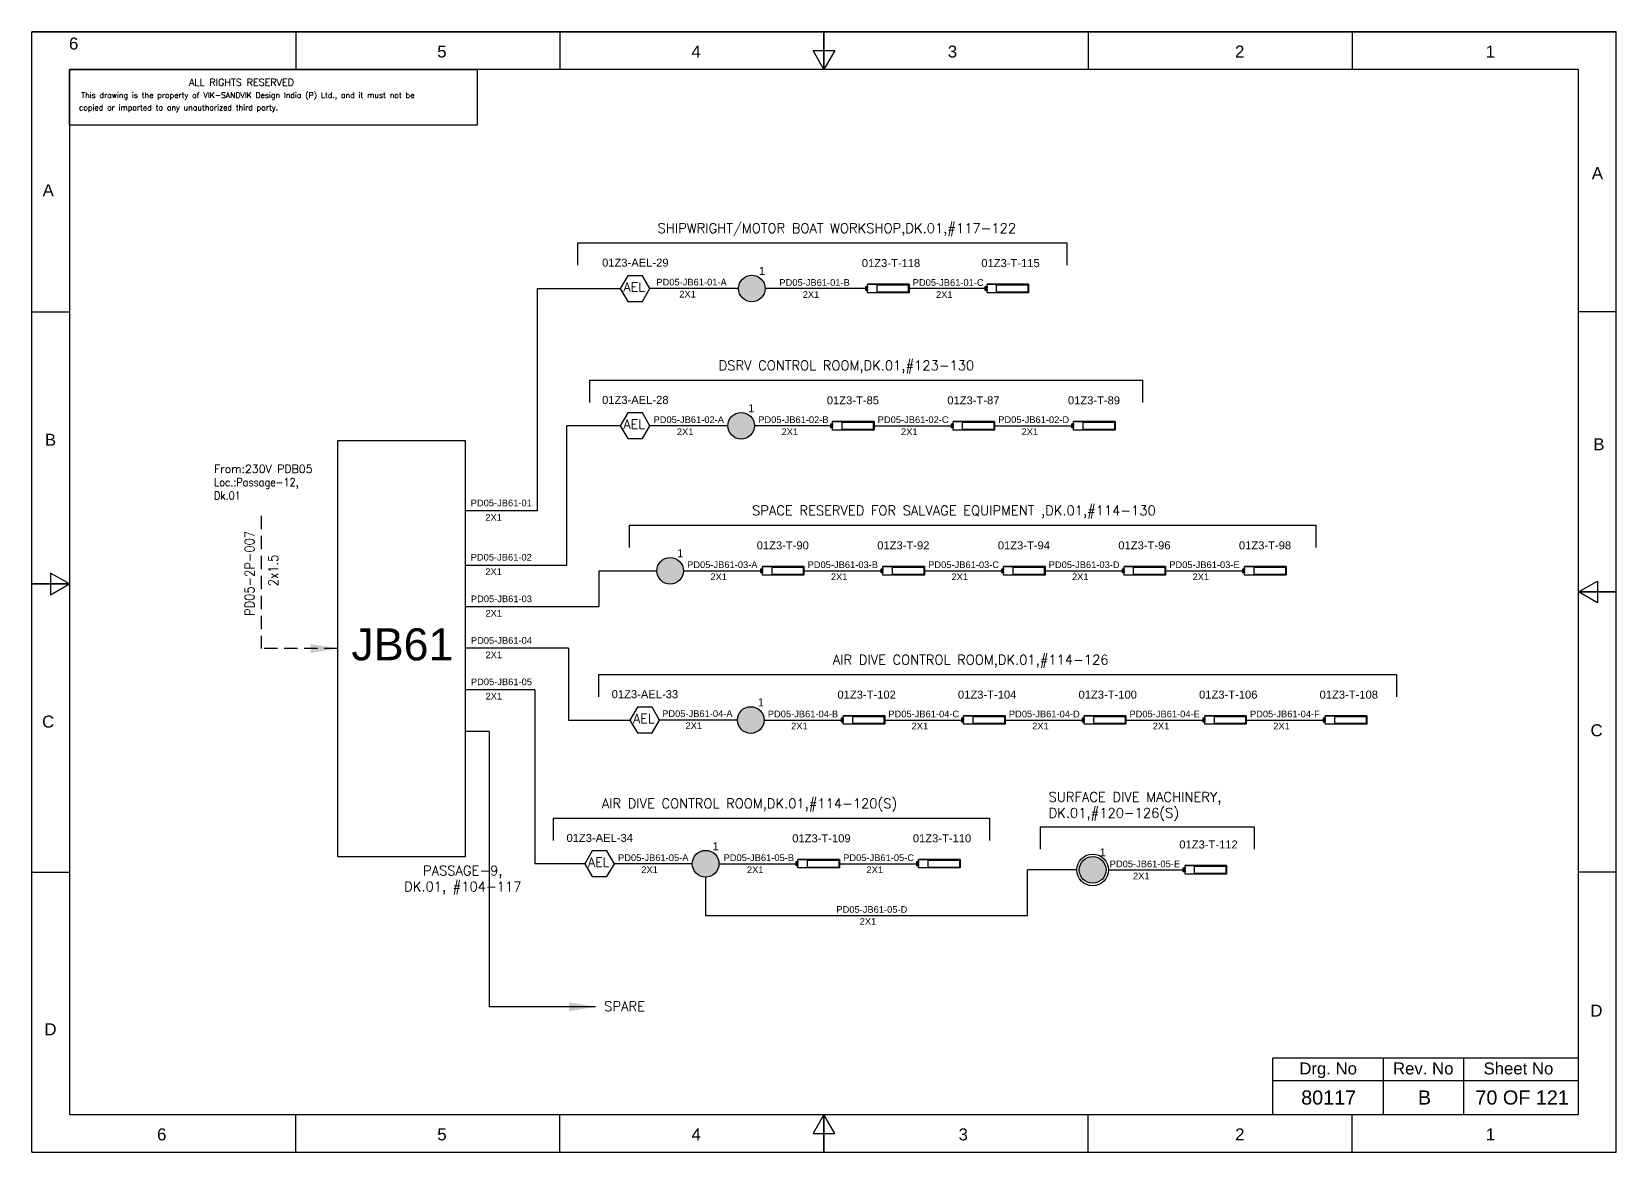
# Model space of a CAD drawing. Header units: inches. Extents: x -3311 to 1429, y -713 to 2436.
# Drawn here: x -1330.5 to -1033.5, y 659.9 to 870 of the extents above; entities that cross this region are included whole.
import ezdxf
from ezdxf.enums import TextEntityAlignment as Align

# ---------------------------------------------------------------- set-up
doc = ezdxf.new("R2010")
doc.units = ezdxf.units.IN
doc.linetypes.add('HIDDEN', pattern=[0.375, 0.25, -0.125])
doc.linetypes.add('SOLID', pattern=[0])
for name, color, linetype, lineweight in [('ELEC_TXT-025', 1, 'Continuous', 25), ('HEL-025', 1, 'Continuous', 25), ('HEL-035', 2, 'Continuous', 35)]:
    doc.layers.add(name, color=color, linetype=linetype, lineweight=lineweight)
doc.layers.add('LINE', color=3, linetype='SOLID')
doc.styles.add('_NORMAL', font='arial.ttf')
doc.styles.add('ROMANS', font='simplex.shx', dxfattribs={"width": 0.88})
doc.styles.get("Standard").update_dxf_attribs({"font": 'arial.ttf'})
doc.dimstyles.get("Standard").update_dxf_attribs({"dimtxt": 0.18, "dimasz": 0.18, "dimexe": 0.18, "dimexo": 0.0625, "dimgap": 0.09, "dimtad": 0, "dimtih": 1, "dimtoh": 1, "dimdec": 4, "dimzin": 0, "dimdsep": 46, "dimtxsty": 'Standard', "dimcen": 0.09, "dimadec": 0, "dimazin": 0, "dimtfac": 1, "dimtdec": 4, "dimtofl": 0, "dimtmove": 0, "dimatfit": 3, "dimfxl": 1, "dimtolj": 1, "dimtzin": 0, "dimarcsym": 0})

# ---------------------------------------------------------------- blocks, each defined once
blk = doc.blocks.new('FIXED_KEY_SWITCH')
h = blk.add_hatch(color=1)
h.dxf.hatch_style = 1
edge = h.paths.add_edge_path()
edge.add_arc((848.13, 1737.46), 2.5, 0, 360)
at = {"color": 1}
blk.add_circle((848.13, 1737.46), 2.5, dxfattribs=at)
at = {"color": 7, "insert": (849.44, 1741.5), "char_height": 1.5, "attachment_point": 1, "style": '_NORMAL'}
blk.add_mtext_dynamic_manual_height_columns('1', width=1.5, gutter_width=7.5, heights=[0], dxfattribs=at)
blk = doc.blocks.new('SWT')
blk.add_blockref('FIXED_KEY_SWITCH', (0, 0))
blk.add_attdef('TAG_NO', (844.55, 1741.11), '', height=1.5)
blk = doc.blocks.new('AEL')
at = {"color": 4}
blk.add_lwpolyline([(989.98, -190.09), (992.75, -190.09), (994.14, -187.69), (992.75, -185.28), (989.98, -185.28), (988.59, -187.69)], close=True, dxfattribs=at)
at = {"color": 4, "style": 'ROMANS'}
blk.add_text('AEL', height=1.725, dxfattribs=at).set_placement((989.2, -188.27))
blk = doc.blocks.new('AEL_L')
blk.add_blockref('AEL', (0, 0))
blk.add_attdef('TAG_NO', (986.55, -183.59), '', height=1.5)
blk = doc.blocks.new('fr')
at = {"color": 7, "linetype": 'Continuous'}
for p, q in [((33763.99, 4500.4), (33466.99, 4500.4)), ((33466.99, 4500.4), (33763.99, 4500.4)), ((33466.99, 4290.33), (33466.99, 4500.4)), ((33516.49, 4500.4), (33516.49, 4493.33)), ((33565.99, 4500.4), (33565.99, 4493.33)), ((33615.49, 4500.4), (33615.49, 4493.33)), ((33615.49, 4493.33), (33615.49, 4500.4)), ((33615.49, 4500.4), (33615.49, 4493.33)), ((33664.99, 4500.4), (33664.99, 4493.33)), ((33714.49, 4500.4), (33714.49, 4493.33)), ((33763.99, 4290.33), (33763.99, 4500.4)), ((33763.99, 4290.33), (33763.99, 4500.4)), ((33615.49, 4493.33), (33613.45, 4496.87)), ((33613.45, 4496.87), (33617.53, 4496.87)), ((33617.53, 4496.87), (33615.49, 4493.33)), ((33756.92, 4493.33), (33474.06, 4493.33)), ((33474.06, 4493.33), (33474.06, 4297.41)), ((33756.92, 4297.41), (33756.92, 4493.33)), ((33466.99, 4447.89), (33474.06, 4447.89)), ((33763.99, 4447.89), (33756.92, 4447.89)), ((33474.06, 4396.87), (33470.53, 4398.91)), ((33470.53, 4398.91), (33470.53, 4394.83)), ((33466.99, 4396.87), (33474.06, 4396.87)), ((33474.06, 4396.87), (33466.99, 4396.87)), ((33466.99, 4396.87), (33474.06, 4396.87)), ((33470.53, 4394.83), (33474.06, 4396.87)), ((33756.92, 4395.37), (33760.45, 4397.41)), ((33760.45, 4397.41), (33760.45, 4393.33)), ((33763.99, 4395.37), (33756.92, 4395.37)), ((33760.45, 4393.33), (33756.92, 4395.37)), ((33756.92, 4395.37), (33763.99, 4395.37)), ((33763.99, 4395.37), (33756.92, 4395.37)), ((33466.99, 4342.85), (33474.06, 4342.85)), ((33763.99, 4342.85), (33756.92, 4342.85)), ((33474.06, 4297.41), (33756.92, 4297.41)), ((33516.49, 4290.33), (33516.49, 4297.41)), ((33565.99, 4290.33), (33565.99, 4297.41)), ((33615.49, 4297.41), (33613.45, 4293.87)), ((33615.49, 4290.33), (33615.49, 4297.41)), ((33617.53, 4293.87), (33615.49, 4297.41)), ((33615.49, 4297.41), (33615.49, 4290.33)), ((33615.49, 4290.33), (33615.49, 4297.41)), ((33664.99, 4290.33), (33664.99, 4297.41)), ((33714.49, 4290.33), (33714.49, 4297.41)), ((33613.45, 4293.87), (33617.53, 4293.87)), ((33466.99, 4290.33), (33763.99, 4290.33)), ((33466.99, 4290.33), (33763.99, 4290.33))]:
    blk.add_line(p, q, dxfattribs=at)
at = {"color": 7, "style": '_NORMAL'}
for s, p in [('6', (33474.86, 4498.18)), ('5', (33543.88, 4496.68)), ('4', (33591.52, 4496.68)), ('3', (33639.57, 4496.68)), ('2', (33693.41, 4496.68)), ('1', (33740.39, 4496.68)), ('A', (33760.45, 4473.88)), ('A', (33470.1, 4470.68)), ('B', (33470.52, 4423.9)), ('B', (33760.74, 4423.06)), ('C', (33470.08, 4371.07)), ('C', (33760.29, 4369.44)), ('D', (33760.27, 4316.89)), ('D', (33470.51, 4313.39)), ('6', (33491.37, 4293.69)), ('5', (33543.89, 4293.69)), ('4', (33591.53, 4293.69)), ('3', (33641.59, 4293.69)), ('2', (33693.43, 4293.69)), ('1', (33740.41, 4293.69))]:
    blk.add_text(s, height=2.25, dxfattribs=at).set_placement(p, align=Align.MIDDLE_CENTER)
blk = doc.blocks.new('A$C4BAD7D21')
at = {"layer": 'HEL-025'}
blk.add_lwpolyline([(-34000, 0), (-34000, 2086), (-18714, 2086), (-18714, 0)], close=True, dxfattribs=at)
at = {"layer": 'HEL-025', "style": 'ROMANS'}
for s, p in [('This drawing is the property of VIK-SANDVIK Design India (P) Ltd., and it must not be', (-33558, 1016)), (' copied or imparted to any unauthorized third party.', (-33785, 550))]:
    blk.add_text(s, height=210, dxfattribs=at).set_placement(p)
at = {"layer": 'HEL-035', "style": 'ROMANS'}
blk.add_text('     ALL RIGHTS RESERVED', height=262.5, dxfattribs=at).set_placement((-30497, 1476))
blk = doc.blocks.new('2A')
at = {"color": 7, "lineweight": -3, "ltscale": 2.5}
blk.add_line((790.02, 1997.62, -0.03), (782.23, 1997.62, -0.03), dxfattribs=at)
at = {"color": 7, "lineweight": -3, "ltscale": 2.5, "elevation": -0.03}
for points in [[(781.91, 1997.21), (782.23, 1997.21), (782.23, 1996.94), (781.91, 1996.94)], [(781.91, 1996.7), (782.23, 1996.7), (782.23, 1996.44), (781.91, 1996.44)], [(782.23, 1997.62), (790.02, 1997.62), (790.02, 1996.02), (782.23, 1996.02)], [(784.03, 1997.5), (789.88, 1997.5), (789.88, 1996.14), (784.03, 1996.14)]]:
    blk.add_lwpolyline(points, close=True, dxfattribs=at)
blk = doc.blocks.new('LED TUBE LIGHT 30W')
blk.add_blockref('2A', (179.91, -357.89))
blk.add_attdef('TAG_NO.', (962.52, 1642.97), '', height=1.5)

msp = doc.modelspace()

# ---------------------------------------------------------------- linework, layer by layer
for p, q in [((-1228.19, 830.41, -0.05), (-1136.49, 830.41, -0.05)), ((-1235.8, 821.86), (-1235.8, 780.2)), ((-1198.04, 821.86), (-1214.64, 821.86)), ((-1173.87, 821.86), (-1193.04, 821.86)), ((-1151.47, 821.86), (-1166.07, 821.86)), ((-1225.95, 804.69, -0.05), (-1122.32, 804.69, -0.05)), ((-1220.19, 796.14), (-1230.22, 796.14)), ((-1230.22, 770.03), (-1230.22, 796.14)), ((-1200.04, 796.14), (-1214.64, 796.14)), ((-1180.43, 796.14), (-1195.04, 796.14)), ((-1218.52, 777.5, -0.05), (-1089.85, 777.5, -0.05)), ((-1229.91, 754.43), (-1249.2, 754.43)), ((-1224.3, 749.52, -0.05), (-1074.72, 749.52, -0.05)), ((-1236.19, 746.62), (-1249.2, 746.62)), ((-1236.19, 746.62), (-1236.19, 714.04)), ((-1198.24, 740.97), (-1212.84, 740.97)), ((-1244.79, 738.82), (-1249.2, 738.82)), ((-1244.79, 738.82), (-1244.79, 687.22)), ((-1232.76, 722.58, -0.05), (-1150.99, 722.58, -0.05)), ((-1141.53, 720.93, -0.05), (-1101.38, 720.93, -0.05)), ((-1226.86, 714.04), (-1236.19, 714.04)), ((-1206.7, 714.03), (-1221.31, 714.03)), ((-1134.63, 712.88), (-1143.86, 712.88)), ((-1143.86, 704.34), (-1143.86, 712.88)), ((-1204.2, 711.53), (-1204.2, 704.34)), ((-1204.2, 704.34), (-1143.86, 704.34))]:
    msp.add_line(p, q)
at = {"color": 7, "linetype": 'Continuous'}
for p, q in [((-1040.59, 677.61), (-1097.91, 677.61)), ((-1097.91, 667.01), (-1097.91, 677.61)), ((-1077.14, 667.01), (-1077.14, 677.61)), ((-1062.12, 667.01), (-1062.12, 677.61)), ((-1097.91, 673.43), (-1040.59, 673.43))]:
    msp.add_line(p, q, dxfattribs=at)
msp.add_lwpolyline([(-1249.2, 793.33), (-1273.21, 793.33), (-1273.21, 715.42), (-1249.2, 715.42)], close=True)
at = {"linetype": 'HIDDEN', "ltscale": 10}
msp.add_lwpolyline([(-1287.52, 779.25), (-1287.52, 754.38)], dxfattribs=at)
at = {"layer": 'LINE', "color": 0}
for p, q in [((-1228.19, 830.41, -0.05), (-1228.19, 826.22, -0.05)), ((-1136.49, 830.41, -0.05), (-1136.49, 826.22, -0.05)), ((-1235.8, 821.86), (-1220.19, 821.86)), ((-1225.95, 804.69, -0.05), (-1225.95, 800.5, -0.05)), ((-1122.32, 804.69, -0.05), (-1122.32, 800.5, -0.05)), ((-1172.63, 796.14), (-1157.84, 796.14)), ((-1150.04, 796.14), (-1135.24, 796.14)), ((-1235.8, 780.2), (-1249.2, 780.2)), ((-1218.52, 777.5, -0.05), (-1218.52, 773.31, -0.05)), ((-1089.85, 777.5, -0.05), (-1089.85, 773.31, -0.05)), ((-1249.2, 770.03), (-1230.22, 770.03)), ((-1224.22, 768.95), (-1213.36, 768.95)), ((-1224.22, 768.95), (-1224.22, 762.23)), ((-1208.36, 768.95), (-1193.57, 768.95)), ((-1185.77, 768.95), (-1170.97, 768.95)), ((-1163.18, 768.95), (-1148.38, 768.95)), ((-1140.58, 768.95), (-1125.79, 768.95)), ((-1117.99, 768.95), (-1103.19, 768.95)), ((-1249.17, 762.23), (-1224.22, 762.23)), ((-1229.91, 754.43), (-1229.91, 740.97)), ((-1224.3, 749.52, -0.05), (-1224.3, 745.33, -0.05)), ((-1074.72, 749.52, -0.05), (-1074.72, 745.33, -0.05)), ((-1229.91, 740.97), (-1218.39, 740.97)), ((-1193.24, 740.97), (-1178.44, 740.97)), ((-1170.64, 740.97), (-1155.85, 740.97)), ((-1148.05, 740.97), (-1133.25, 740.97)), ((-1125.45, 740.97), (-1110.66, 740.97)), ((-1102.86, 740.97), (-1088.06, 740.97)), ((-1232.76, 722.58, -0.05), (-1232.76, 718.4, -0.05)), ((-1150.99, 722.58, -0.05), (-1150.99, 718.4, -0.05)), ((-1141.53, 720.93, -0.05), (-1141.53, 716.74, -0.05)), ((-1101.38, 720.93, -0.05), (-1101.38, 716.74, -0.05)), ((-1201.81, 714.03), (-1186.91, 714.03)), ((-1179.11, 714.03), (-1164.31, 714.03)), ((-1128.68, 712.88), (-1114.36, 712.88))]:
    msp.add_line(p, q, dxfattribs=at)
msp.add_circle((-1131.66, 712.88), 2.97, dxfattribs=at)

# ---------------------------------------------------------------- block references
for name, p in [('fr', (-34797.51, -3630.39)), ('SWT', (-2043.67, -915.59)), ('SWT', (-2045.67, -941.32)), ('SWT', (-2058.99, -968.51)), ('SWT', (-2043.87, -996.48)), ('SWT', (-2052.33, -1023.42)), ('SWT', (-1979.79, -1024.58))]:
    msp.add_blockref(name, p)
ref = msp.add_blockref('AEL_L', (-2208.78, 1009.55))
ref.add_attrib('TAG_NO', '01Z3-AEL-29', (-1223.61, 825.96), dxfattribs={"color": 4, "height": 1.5})
ref = msp.add_blockref('LED TUBE LIGHT 30W', (-2136, -817.06, 0.03))
ref.add_attrib('TAG_NO.', '01Z3-T-118', (-1174.93, 825.88, 0.03), dxfattribs={"height": 1.5})
ref = msp.add_blockref('LED TUBE LIGHT 30W', (-2113.6, -817.06, 0.03))
ref.add_attrib('TAG_NO.', '01Z3-T-115', (-1152.53, 825.88, 0.03), dxfattribs={"height": 1.5})
ref = msp.add_blockref('AEL_L', (-2208.78, 983.83))
ref.add_attrib('TAG_NO', '01Z3-AEL-28', (-1223.61, 800.24), dxfattribs={"color": 4, "height": 1.5})
ref = msp.add_blockref('LED TUBE LIGHT 30W', (-2142.56, -842.79, 0.03))
ref.add_attrib('TAG_NO.', '01Z3-T-85', (-1181.49, 800.16, 0.03), dxfattribs={"height": 1.5})
ref = msp.add_blockref('LED TUBE LIGHT 30W', (-2119.97, -842.79, 0.03))
ref.add_attrib('TAG_NO.', '01Z3-T-87', (-1158.9, 800.16, 0.03), dxfattribs={"height": 1.5})
ref = msp.add_blockref('LED TUBE LIGHT 30W', (-2097.38, -842.79, 0.03))
ref.add_attrib('TAG_NO.', '01Z3-T-89', (-1136.31, 800.16, 0.03), dxfattribs={"height": 1.5})
ref = msp.add_blockref('LED TUBE LIGHT 30W', (-2155.7, -869.98, 0.03))
ref.add_attrib('TAG_NO.', '01Z3-T-90', (-1194.63, 772.97, 0.03), dxfattribs={"height": 1.5})
ref = msp.add_blockref('LED TUBE LIGHT 30W', (-2133.11, -869.98, 0.03))
ref.add_attrib('TAG_NO.', '01Z3-T-92', (-1172.04, 772.97, 0.03), dxfattribs={"height": 1.5})
ref = msp.add_blockref('LED TUBE LIGHT 30W', (-2110.51, -869.98, 0.03))
ref.add_attrib('TAG_NO.', '01Z3-T-94', (-1149.44, 772.97, 0.03), dxfattribs={"height": 1.5})
ref = msp.add_blockref('LED TUBE LIGHT 30W', (-2087.92, -869.98, 0.03))
ref.add_attrib('TAG_NO.', '01Z3-T-96', (-1126.85, 772.97, 0.03), dxfattribs={"height": 1.5})
ref = msp.add_blockref('LED TUBE LIGHT 30W', (-2065.32, -869.98, 0.03))
ref.add_attrib('TAG_NO.', '01Z3-T-98', (-1104.25, 772.97, 0.03), dxfattribs={"height": 1.5})
ref = msp.add_blockref('AEL_L', (-2206.98, 928.66))
ref.add_attrib('TAG_NO', '01Z3-AEL-33', (-1221.81, 745.07), dxfattribs={"color": 4, "height": 1.5})
ref = msp.add_blockref('LED TUBE LIGHT 30W', (-2140.57, -897.95, 0.03))
ref.add_attrib('TAG_NO.', '01Z3-T-102', (-1179.5, 744.99, 0.03), dxfattribs={"height": 1.5})
ref = msp.add_blockref('LED TUBE LIGHT 30W', (-2117.98, -897.95, 0.03))
ref.add_attrib('TAG_NO.', '01Z3-T-104', (-1156.91, 744.99, 0.03), dxfattribs={"height": 1.5})
ref = msp.add_blockref('LED TUBE LIGHT 30W', (-2095.38, -897.95, 0.03))
ref.add_attrib('TAG_NO.', '01Z3-T-100', (-1134.31, 744.99, 0.03), dxfattribs={"height": 1.5})
ref = msp.add_blockref('LED TUBE LIGHT 30W', (-2072.79, -897.95, 0.03))
ref.add_attrib('TAG_NO.', '01Z3-T-106', (-1111.72, 744.99, 0.03), dxfattribs={"height": 1.5})
ref = msp.add_blockref('LED TUBE LIGHT 30W', (-2050.2, -897.95, 0.03))
ref.add_attrib('TAG_NO.', '01Z3-T-108', (-1089.13, 744.99, 0.03), dxfattribs={"height": 1.5})
ref = msp.add_blockref('AEL_L', (-2215.45, 901.72))
ref.add_attrib('TAG_NO', '01Z3-AEL-34', (-1230.28, 718.13), dxfattribs={"color": 4, "height": 1.5})
ref = msp.add_blockref('LED TUBE LIGHT 30W', (-2149.04, -924.89, 0.03))
ref.add_attrib('TAG_NO.', '01Z3-T-109', (-1187.97, 718.05, 0.03), dxfattribs={"height": 1.5})
ref = msp.add_blockref('LED TUBE LIGHT 30W', (-2126.44, -924.89, 0.03))
ref.add_attrib('TAG_NO.', '01Z3-T-110', (-1165.37, 718.05, 0.03), dxfattribs={"height": 1.5})
ref = msp.add_blockref('LED TUBE LIGHT 30W', (-2076.49, -926.05, 0.03))
ref.add_attrib('TAG_NO.', '01Z3-T-112', (-1115.42, 716.9, 0.03), dxfattribs={"height": 1.5})
at = {"layer": 'ELEC_TXT-025', "color": 0, "xscale": 0.005, "yscale": 0.005, "zscale": 0.005}
msp.add_blockref('A$C4BAD7D21', (-1153.44, 852.51), dxfattribs=at)

# ---------------------------------------------------------------- texts
at = {"color": 7}
for s, p in [('PD05-JB61-01-A', (-1213.44, 822.44)), ('PD05-JB61-01-B', (-1190.38, 822.37)), ('PD05-JB61-01-C', (-1165.39, 822.37)), ('2X1', (-1209.14, 820.18)), ('2X1', (-1186.01, 820.11)), ('2X1', (-1161.02, 820.11)), ('PD05-JB61-02-A', (-1213.96, 796.65)), ('PD05-JB61-02-B', (-1194.35, 796.65)), ('PD05-JB61-02-C', (-1171.95, 796.65)), ('PD05-JB61-02-D', (-1149.36, 796.65)), ('2X1', (-1209.59, 794.39)), ('2X1', (-1189.98, 794.39)), ('2X1', (-1167.58, 794.39)), ('2X1', (-1144.99, 794.39)), ('PD05-JB61-01', (-1248.23, 781.04)), ('2X1', (-1245.49, 778.34)), ('PD05-JB61-02', (-1248.23, 770.87)), ('2X1', (-1245.49, 768.17)), ('PD05-JB61-03-A', (-1207.68, 769.46)), ('PD05-JB61-03-B', (-1185.09, 769.46)), ('PD05-JB61-03-C', (-1162.49, 769.46)), ('PD05-JB61-03-D', (-1139.9, 769.46)), ('PD05-JB61-03-E', (-1117.31, 769.46)), ('2X1', (-1203.31, 767.2)), ('2X1', (-1180.72, 767.2)), ('2X1', (-1158.12, 767.2)), ('2X1', (-1135.53, 767.2)), ('2X1', (-1112.94, 767.2)), ('PD05-JB61-03', (-1248.2, 763.07)), ('2X1', (-1245.46, 760.37)), ('PD05-JB61-04', (-1248.2, 755.27)), ('2X1', (-1245.46, 752.57)), ('PD05-JB61-05', (-1248.2, 747.51)), ('2X1', (-1245.46, 744.82)), ('PD05-JB61-04-A', (-1212.35, 741.55)), ('PD05-JB61-04-B', (-1192.55, 741.48)), ('PD05-JB61-04-C', (-1169.96, 741.48)), ('PD05-JB61-04-D', (-1147.37, 741.48)), ('PD05-JB61-04-E', (-1124.77, 741.48)), ('PD05-JB61-04-F', (-1102.18, 741.48)), ('2X1', (-1207.98, 739.29)), ('2X1', (-1188.18, 739.23)), ('2X1', (-1165.59, 739.23)), ('2X1', (-1143, 739.23)), ('2X1', (-1120.4, 739.23)), ('2X1', (-1097.81, 739.23)), ('PD05-JB61-05-A', (-1220.62, 714.54)), ('PD05-JB61-05-B', (-1200.83, 714.54)), ('PD05-JB61-05-C', (-1178.43, 714.54)), ('2X1', (-1216.25, 712.29)), ('2X1', (-1196.46, 712.29)), ('2X1', (-1174.06, 712.29)), ('PD05-JB61-05-E', (-1128.47, 713.38)), ('2X1', (-1124.1, 711.13)), ('PD05-JB61-05-D', (-1179.7, 704.84)), ('2X1', (-1175.33, 702.59))]:
    msp.add_text(s, height=1.25, dxfattribs=at).set_placement(p)
at = {"color": 7, "lineweight": 30}
msp.add_text('JB61 ', height=6, dxfattribs=at).set_placement((-1259.87, 755.17), align=Align.MIDDLE_CENTER)
at = {"color": 7}
for s, height, p in [('Drg. No', 2.246, (-1087.53, 675.66)), ('Rev. No', 2.246, (-1069.7, 675.66)), ('Sheet No', 2.246, (-1051.86, 675.66)), ('80117', 2.653, (-1087.43, 670.22)), ('B', 2.65, (-1069.46, 670.22)), ('70 OF 121', 2.653, (-1051.17, 670.22))]:
    msp.add_text(s, height=height, dxfattribs=at).set_placement(p, align=Align.MIDDLE_CENTER)
at = {"color": 7, "char_height": 1.8, "attachment_point": 1, "style": '_NORMAL'}
for s, insert, width in [('{\\Fromans|c0;\\C2;SHIPWRIGHT/MOTOR BOAT WORKSHOP,DK.01,#117-122}', (-1213.21, 834.07, 0.22), 84.1285), ('{\\Fromans|c0;\\C2;DSRV CONTROL ROOM,DK.01,#123-130}', (-1201.77, 808.35, 0.22), 84.1285), ('{\\Fromans|c0;\\C2;SPACE RESERVED FOR SALVAGE EQUIPMENT ,DK.01,#114-130}', (-1195.5, 781.16, 0.22), 107.6365), ('{\\Fromans|c0;\\C2;AIR DIVE CONTROL ROOM,DK.01,#114-126}', (-1180.37, 753.18, 0.22), 107.6365), ('{\\Fromans|c0;\\C2;AIR DIVE CONTROL ROOM,DK.01,#114-120(S)}', (-1223.67, 726.24, 0.22), 107.6365), ('{\\Fromans|c0;\\C2;SURFACE DIVE MACHINERY,\\PDK.01,#120-126(S)}', (-1139.92, 727.46, 0.22), 74.1776), ('{\\Fromans|c0;\\C2;SPARE}', (-1223.2, 688.21), 8.1658)]:
    msp.add_mtext(s, dxfattribs=dict(at, insert=insert, width=width))
at = {"color": 7, "insert": (-1296.33, 788.81), "char_height": 1.5, "width": 36.8884, "attachment_point": 1}
msp.add_mtext('{\\Fromans|c0;\\C2;From:230V PDB05 \\P\\Fsimplex|c0;\\W0.88;Loc.:Passage-12,      \\PDk.01}', dxfattribs=at)
at = {"color": 7, "insert": (-1290.58, 760.47), "char_height": 1.8, "width": 17.1296, "attachment_point": 1, "rotation": 90, "style": '_NORMAL'}
msp.add_mtext('{\\Fromans|c0;\\W0.88;PD05-2P-007}', dxfattribs=at)
at = {"color": 7, "insert": (-1286.14, 766.05), "char_height": 1.8, "attachment_point": 1, "rotation": 90, "style": '_NORMAL'}
msp.add_mtext('{\\Fsimplex|c0;\\W0.88;2x1.5}', dxfattribs=at)
at = {"color": 7, "insert": (-1260.72, 713.66), "char_height": 1.8, "attachment_point": 1, "style": '_NORMAL'}
msp.add_mtext('\\pxqc;{\\Fromans|c0;\\C2;PASSAGE-9, \\PDK.01, #104-117}', dxfattribs=at)

# ---------------------------------------------------------------- leaders
at = {"linetype": 'HIDDEN', "ltscale": 10}
msp.add_leader([(-1273.21, 754.38), (-1287.52, 754.38)], dimstyle='Standard', override={"dimasz": 5, "dimarcsym": 1}, dxfattribs=at)
msp.add_leader([(-1224.82, 687.22), (-1244.79, 687.22)], dimstyle='Standard', override={"dimasz": 5, "dimarcsym": 1})

doc.saveas('drawing.dxf')
